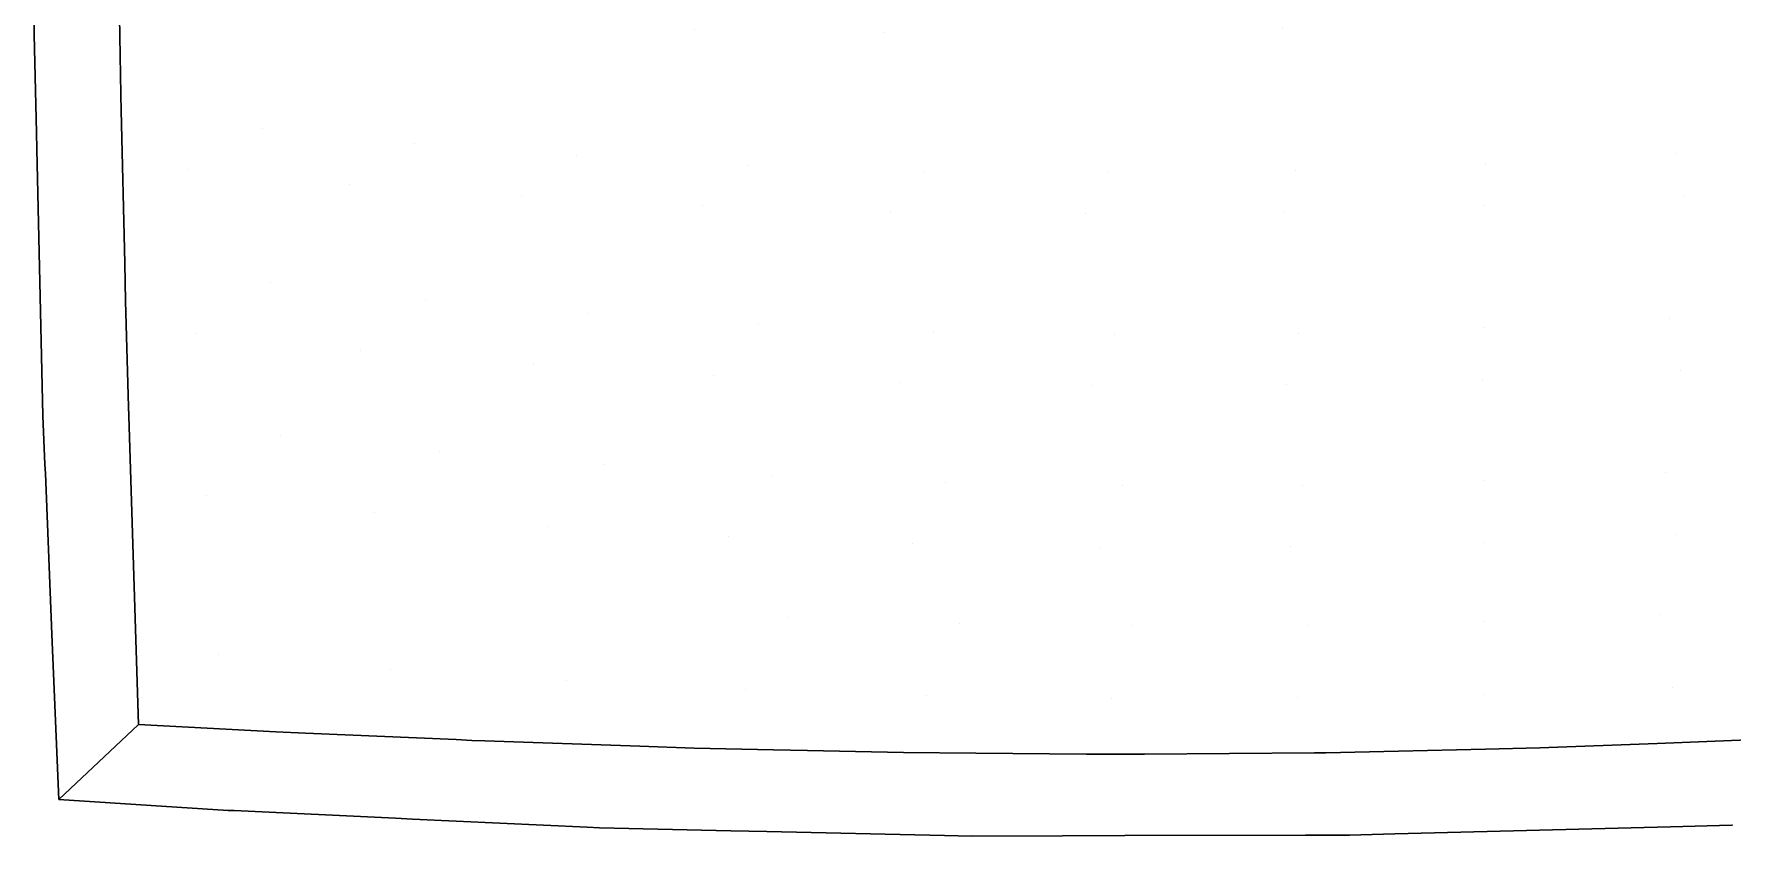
# Model space of a CAD drawing. Header units: millimetres. Extents: x -0.2 to 22.8, y -0.3 to 21.2.
# Drawn here: x -0.19 to 12.59, y -0.28 to 5.76 of the extents above; entities that cross this region are included whole.
import ezdxf

# ---------------------------------------------------------------- set-up
doc = ezdxf.new("R2010")
doc.units = ezdxf.units.MM
doc.header["$LTSCALE"] = 50
doc.layers.add('None', color=7, linetype='Continuous', lineweight=5)

msp = doc.modelspace()

# ---------------------------------------------------------------- linework, layer by layer
at = {"layer": 'None', "color": 7, "linetype": 'Continuous', "lineweight": 5, "transparency": 33554687}
for points, invisible_edges in [([(-0.186, 5.749, 2.287), (-0.188, 6.097, 2.339), (0.449, 6.327, 1.297)], 10), ([(-0.186, 5.749, 2.287), (0.449, 6.327, 1.297), (0.465, 5.303, 1.067)], 9), ([(0.465, 5.303, 1.067), (0.449, 6.327, 1.297), (1.488, 6.219, 1.874)], 10), ([(12.217, 6.157, 4.073), (13.656, 6.266, 3.978), (13.588, 4.963, 3.687)], 11), ([(1.488, 6.219, 1.874), (1.534, 5.047, 1.605), (0.465, 5.303, 1.067)], 11), ([(1.534, 5.047, 1.605), (1.488, 6.219, 1.874), (2.618, 6.13, 2.39)], 11), ([(10.762, 6.074, 4.08), (12.217, 6.157, 4.073), (12.169, 4.855, 3.786)], 11), ([(13.588, 4.963, 3.687), (12.169, 4.855, 3.786), (12.217, 6.157, 4.073)], 11), ([(0.925, 5.988, 2.965), (-0.188, 6.097, 2.339), (-0.186, 5.749, 2.287)], 9), ([(2.618, 6.13, 2.39), (2.679, 4.933, 2.127), (1.534, 5.047, 1.605)], 11), ([(2.679, 4.933, 2.127), (2.618, 6.13, 2.39), (3.832, 6.06, 2.852)], 11), ([(3.832, 6.06, 2.852), (3.897, 4.839, 2.591), (2.679, 4.933, 2.127)], 11), ([(3.897, 4.839, 2.591), (3.832, 6.06, 2.852), (5.12, 6.011, 3.251)], 11), ([(5.12, 6.011, 3.251), (5.179, 4.768, 2.988), (3.897, 4.839, 2.591)], 11), ([(5.179, 4.768, 2.988), (5.12, 6.011, 3.251), (6.471, 5.987, 3.58)], 11), ([(9.308, 6.017, 3.999), (9.31, 4.728, 3.721), (7.898, 4.712, 3.558), (7.872, 5.988, 3.831)], 15), ([(9.308, 6.017, 3.999), (10.762, 6.074, 4.08), (10.738, 4.776, 3.797)], 11), ([(10.738, 4.776, 3.797), (9.31, 4.728, 3.721), (9.308, 6.017, 3.999)], 11), ([(12.169, 4.855, 3.786), (10.738, 4.776, 3.797), (10.762, 6.074, 4.08)], 11), ([(13.736, 4.645, 4.887), (13.794, 6.029, 5.198), (12.276, 5.927, 5.3)], 11), ([(0.968, 4.739, 2.676), (0.925, 5.988, 2.965), (-0.186, 5.749, 2.287)], 11), ([(2.131, 5.9, 3.518), (0.925, 5.988, 2.965), (0.968, 4.739, 2.676)], 11), ([(0.968, 4.739, 2.676), (2.188, 4.623, 3.235), (2.131, 5.9, 3.518)], 11), ([(3.421, 5.832, 4.01), (2.131, 5.9, 3.518), (2.188, 4.623, 3.235)], 11), ([(6.471, 5.987, 3.58), (6.517, 4.725, 3.313), (5.179, 4.768, 2.988)], 11), ([(6.517, 4.725, 3.313), (6.471, 5.987, 3.58), (7.872, 5.988, 3.831)], 11), ([(7.872, 5.988, 3.831), (7.898, 4.712, 3.558), (6.517, 4.725, 3.313)], 11), ([(12.236, 4.543, 4.994), (12.276, 5.927, 5.3), (10.742, 5.848, 5.309)], 11), ([(12.276, 5.927, 5.3), (12.236, 4.543, 4.994), (13.736, 4.645, 4.887)], 11), ([(2.188, 4.623, 3.235), (3.483, 4.531, 3.73), (3.421, 5.832, 4.01)], 11), ([(4.786, 5.787, 4.435), (3.421, 5.832, 4.01), (3.483, 4.531, 3.73)], 11), ([(3.483, 4.531, 3.73), (4.845, 4.463, 4.153), (4.786, 5.787, 4.435)], 11), ([(6.215, 5.764, 4.783), (4.786, 5.787, 4.435), (4.845, 4.463, 4.153)], 11), ([(4.845, 4.463, 4.153), (6.262, 4.422, 4.498), (6.215, 5.764, 4.783)], 11), ([(7.723, 4.409, 4.759), (7.695, 5.767, 5.048), (6.215, 5.764, 4.783)], 11), ([(6.215, 5.764, 4.783), (6.262, 4.422, 4.498), (7.723, 4.409, 4.759)], 11), ([(7.695, 5.767, 5.048), (7.723, 4.409, 4.759), (9.215, 4.425, 4.93), (9.209, 5.795, 5.225)], 15), ([(10.724, 4.47, 5.009), (10.742, 5.848, 5.309), (9.209, 5.795, 5.225)], 11), ([(9.209, 5.795, 5.225), (9.215, 4.425, 4.93), (10.724, 4.47, 5.009)], 11), ([(10.742, 5.848, 5.309), (10.724, 4.47, 5.009), (12.236, 4.543, 4.994)], 11), ([(0.465, 5.303, 1.067), (-0.169, 5.015, 2.056), (-0.186, 5.749, 2.287)], 9), ([(-0.186, 5.749, 2.287), (-0.169, 5.015, 2.056), (0.968, 4.739, 2.676)], 10), ([(0.465, 5.303, 1.067), (0.465, 5.296, 1.064), (-0.169, 5.015, 2.056)], 10), ([(-0.166, 4.89, 2.017), (-0.169, 5.015, 2.056), (0.465, 5.296, 1.064)], 10), ([(0.465, 5.296, 1.064), (0.468, 5.18, 1.027), (-0.166, 4.89, 2.017)], 10), ([(0.465, 5.296, 1.064), (0.465, 5.303, 1.067), (1.534, 5.047, 1.605)], 10), ([(1.534, 5.047, 1.605), (0.468, 5.18, 1.027), (0.465, 5.296, 1.064)], 9), ([(-0.139, 3.67, 1.633), (-0.166, 4.89, 2.017), (0.468, 5.18, 1.027)], 10), ([(0.468, 5.18, 1.027), (0.495, 4.032, 0.657), (-0.139, 3.67, 1.633)], 10), ([(1.595, 3.886, 1.259), (0.495, 4.032, 0.657), (0.468, 5.18, 1.027)], 9), ([(0.468, 5.18, 1.027), (1.534, 5.047, 1.605), (1.595, 3.886, 1.259)], 11), ([(-0.169, 5.015, 2.056), (-0.166, 4.89, 2.017), (0.968, 4.739, 2.676)], 10), ([(1.595, 3.886, 1.259), (1.534, 5.047, 1.605), (2.679, 4.933, 2.127)], 11), ([(1.029, 3.504, 2.306), (0.968, 4.739, 2.676), (-0.166, 4.89, 2.017)], 11), ([(-0.166, 4.89, 2.017), (-0.139, 3.67, 1.633), (1.029, 3.504, 2.306)], 10), ([(2.679, 4.933, 2.127), (2.76, 3.76, 1.791), (1.595, 3.886, 1.259)], 11), ([(2.76, 3.76, 1.791), (2.679, 4.933, 2.127), (3.897, 4.839, 2.591)], 11), ([(12.169, 4.855, 3.786), (13.588, 4.963, 3.687), (13.52, 3.722, 3.322)], 11), ([(2.188, 4.623, 3.235), (0.968, 4.739, 2.676), (1.029, 3.504, 2.306)], 11), ([(3.897, 4.839, 2.591), (3.985, 3.655, 2.259), (2.76, 3.76, 1.791)], 11), ([(3.985, 3.655, 2.259), (3.897, 4.839, 2.591), (5.179, 4.768, 2.988)], 11), ([(5.179, 4.768, 2.988), (5.263, 3.574, 2.655), (3.985, 3.655, 2.259)], 11), ([(5.263, 3.574, 2.655), (5.179, 4.768, 2.988), (6.517, 4.725, 3.313)], 11), ([(9.31, 4.728, 3.721), (10.738, 4.776, 3.797), (10.724, 3.547, 3.442)], 11), ([(12.125, 3.619, 3.425), (10.724, 3.547, 3.442), (10.738, 4.776, 3.797)], 11), ([(10.738, 4.776, 3.797), (12.169, 4.855, 3.786), (12.125, 3.619, 3.425)], 11), ([(13.52, 3.722, 3.322), (12.125, 3.619, 3.425), (12.169, 4.855, 3.786)], 11), ([(1.029, 3.504, 2.306), (2.269, 3.374, 2.874), (2.188, 4.623, 3.235)], 11), ([(3.483, 4.531, 3.73), (2.188, 4.623, 3.235), (2.269, 3.374, 2.874)], 11), ([(6.517, 4.725, 3.313), (6.585, 3.521, 2.976), (5.263, 3.574, 2.655)], 11), ([(6.585, 3.521, 2.976), (6.517, 4.725, 3.313), (7.898, 4.712, 3.558)], 11), ([(7.898, 4.712, 3.558), (7.943, 3.498, 3.216), (6.585, 3.521, 2.976)], 11), ([(7.898, 4.712, 3.558), (9.31, 4.728, 3.721), (9.326, 3.506, 3.372)], 11), ([(9.326, 3.506, 3.372), (7.943, 3.498, 3.216), (7.898, 4.712, 3.558)], 11), ([(10.724, 3.547, 3.442), (9.326, 3.506, 3.372), (9.31, 4.728, 3.721)], 11), ([(13.678, 3.323, 4.496), (13.736, 4.645, 4.887), (12.236, 4.543, 4.994)], 11), ([(2.269, 3.374, 2.874), (3.571, 3.268, 3.373), (3.483, 4.531, 3.73)], 11), ([(4.845, 4.463, 4.153), (3.483, 4.531, 3.73), (3.571, 3.268, 3.373)], 11), ([(12.201, 3.227, 4.61), (12.236, 4.543, 4.994), (10.724, 4.47, 5.009)], 11), ([(12.236, 4.543, 4.994), (12.201, 3.227, 4.61), (13.678, 3.323, 4.496)], 11), ([(3.571, 3.268, 3.373), (4.928, 3.189, 3.797), (4.845, 4.463, 4.153)], 11), ([(6.262, 4.422, 4.498), (4.845, 4.463, 4.153), (4.928, 3.189, 3.797)], 11), ([(4.928, 3.189, 3.797), (6.331, 3.138, 4.138), (6.262, 4.422, 4.498)], 11), ([(7.723, 4.409, 4.759), (6.262, 4.422, 4.498), (6.331, 3.138, 4.138)], 11), ([(6.331, 3.138, 4.138), (7.771, 3.115, 4.393), (7.723, 4.409, 4.759)], 11), ([(9.236, 3.123, 4.558), (9.215, 4.425, 4.93), (7.723, 4.409, 4.759)], 11), ([(7.723, 4.409, 4.759), (7.771, 3.115, 4.393), (9.236, 3.123, 4.558)], 11), ([(10.717, 3.16, 4.631), (10.724, 4.47, 5.009), (9.215, 4.425, 4.93)], 11), ([(9.215, 4.425, 4.93), (9.236, 3.123, 4.558), (10.717, 3.16, 4.631)], 11), ([(10.724, 4.47, 5.009), (10.717, 3.16, 4.631), (12.201, 3.227, 4.61)], 11), ([(0.495, 4.032, 0.657), (0.501, 3.746, 0.565), (-0.139, 3.67, 1.633)], 10), ([(0.501, 3.746, 0.565), (0.495, 4.032, 0.657), (1.595, 3.886, 1.259)], 10), ([(0.501, 3.746, 0.565), (1.595, 3.886, 1.259), (1.669, 2.739, 0.836)], 11), ([(1.669, 2.739, 0.836), (1.595, 3.886, 1.259), (2.76, 3.76, 1.791)], 11), ([(-0.121, 2.884, 1.386), (-0.139, 3.67, 1.633), (0.501, 3.746, 0.565)], 10), ([(0.501, 3.746, 0.565), (0.525, 2.951, 0.229), (-0.121, 2.884, 1.386)], 10), ([(1.669, 2.739, 0.836), (0.525, 2.951, 0.229), (0.501, 3.746, 0.565)], 9), ([(2.76, 3.76, 1.791), (2.861, 2.617, 1.385), (1.669, 2.739, 0.836)], 11), ([(2.861, 2.617, 1.385), (2.76, 3.76, 1.791), (3.985, 3.655, 2.259)], 11), ([(12.125, 3.619, 3.425), (13.52, 3.722, 3.322), (13.455, 2.555, 2.89)], 11), ([(1.029, 3.504, 2.306), (-0.139, 3.67, 1.633), (-0.121, 2.884, 1.386)], 9), ([(3.985, 3.655, 2.259), (4.096, 2.516, 1.861), (2.861, 2.617, 1.385)], 11), ([(4.096, 2.516, 1.861), (3.985, 3.655, 2.259), (5.263, 3.574, 2.655)], 11), ([(10.724, 3.547, 3.442), (12.125, 3.619, 3.425), (12.088, 2.462, 3.001)], 11), ([(13.455, 2.555, 2.89), (12.088, 2.462, 3.001), (12.125, 3.619, 3.425)], 11), ([(-0.121, 2.884, 1.386), (1.108, 2.286, 1.857), (1.029, 3.504, 2.306)], 11), ([(2.269, 3.374, 2.874), (1.029, 3.504, 2.306), (1.108, 2.286, 1.857)], 11), ([(5.263, 3.574, 2.655), (5.368, 2.437, 2.259), (4.096, 2.516, 1.861)], 11), ([(5.368, 2.437, 2.259), (5.263, 3.574, 2.655), (6.585, 3.521, 2.976)], 11), ([(6.585, 3.521, 2.976), (6.674, 2.384, 2.577), (5.368, 2.437, 2.259)], 11), ([(6.674, 2.384, 2.577), (6.585, 3.521, 2.976), (7.943, 3.498, 3.216)], 11), ([(7.943, 3.498, 3.216), (8.005, 2.359, 2.812), (6.674, 2.384, 2.577)], 11), ([(7.943, 3.498, 3.216), (9.326, 3.506, 3.372), (9.356, 2.364, 2.961)], 11), ([(9.356, 2.364, 2.961), (8.005, 2.359, 2.812), (7.943, 3.498, 3.216)], 11), ([(9.326, 3.506, 3.372), (10.724, 3.547, 3.442), (10.719, 2.398, 3.025)], 11), ([(10.719, 2.398, 3.025), (9.356, 2.364, 2.961), (9.326, 3.506, 3.372)], 11), ([(12.088, 2.462, 3.001), (10.719, 2.398, 3.025), (10.724, 3.547, 3.442)], 11), ([(1.108, 2.286, 1.857), (2.372, 2.157, 2.44), (2.269, 3.374, 2.874)], 11), ([(3.571, 3.268, 3.373), (2.269, 3.374, 2.874), (2.372, 2.157, 2.44)], 11), ([(13.621, 2.077, 4.033), (13.678, 3.323, 4.496), (12.201, 3.227, 4.61)], 11), ([(2.372, 2.157, 2.44), (3.684, 2.053, 2.946), (3.571, 3.268, 3.373)], 11), ([(4.928, 3.189, 3.797), (3.571, 3.268, 3.373), (3.684, 2.053, 2.946)], 11), ([(12.172, 1.99, 4.155), (12.201, 3.227, 4.61), (10.717, 3.16, 4.631)], 11), ([(12.201, 3.227, 4.61), (12.172, 1.99, 4.155), (13.621, 2.077, 4.033)], 11), ([(3.684, 2.053, 2.946), (5.036, 1.974, 3.371), (4.928, 3.189, 3.797)], 11), ([(6.331, 3.138, 4.138), (4.928, 3.189, 3.797), (5.036, 1.974, 3.371)], 11), ([(5.036, 1.974, 3.371), (6.422, 1.921, 3.71), (6.331, 3.138, 4.138)], 11), ([(7.771, 3.115, 4.393), (6.331, 3.138, 4.138), (6.422, 1.921, 3.71)], 11), ([(6.422, 1.921, 3.71), (7.837, 1.897, 3.96), (7.771, 3.115, 4.393)], 11), ([(9.236, 3.123, 4.558), (7.771, 3.115, 4.393), (7.837, 1.897, 3.96)], 11), ([(7.837, 1.897, 3.96), (9.271, 1.9, 4.119), (9.236, 3.123, 4.558)], 11), ([(10.719, 1.931, 4.184), (10.717, 3.16, 4.631), (9.236, 3.123, 4.558)], 11), ([(9.236, 3.123, 4.558), (9.271, 1.9, 4.119), (10.719, 1.931, 4.184)], 11), ([(10.717, 3.16, 4.631), (10.719, 1.931, 4.184), (12.172, 1.99, 4.155)], 11), ([(0.525, 2.951, 0.229), (-0.105, 2.518, 1.211), (-0.121, 2.884, 1.386)], 9), ([(-0.102, 2.45, 1.178), (-0.105, 2.518, 1.211), (0.525, 2.951, 0.229)], 10), ([(-0.102, 2.45, 1.178), (0.525, 2.951, 0.229), (0.527, 2.884, 0.201)], 9), ([(1.669, 2.739, 0.836), (0.527, 2.884, 0.201), (0.525, 2.951, 0.229)], 9), ([(1.108, 2.286, 1.857), (-0.121, 2.884, 1.386), (-0.105, 2.518, 1.211)], 9), ([(-0.102, 2.45, 1.178), (0.527, 2.884, 0.201), (0.548, 2.16, -0.105)], 9), ([(0.548, 2.16, -0.105), (0.527, 2.884, 0.201), (1.669, 2.739, 0.836)], 10), ([(0.548, 2.16, -0.105), (1.669, 2.739, 0.836), (1.632, 0.509, -0.351)], 11), ([(1.669, 2.739, 0.836), (1.855, 0.499, -0.242), (1.632, 0.509, -0.351)], 9), ([(1.669, 2.739, 0.836), (2.861, 2.617, 1.385), (2.991, 0.449, 0.313)], 11), ([(2.991, 0.449, 0.313), (1.855, 0.499, -0.242), (1.669, 2.739, 0.836)], 10), ([(3.206, 0.439, 0.418), (2.861, 2.617, 1.385), (4.096, 2.516, 1.861)], 11), ([(2.861, 2.617, 1.385), (3.109, 0.443, 0.371), (2.991, 0.449, 0.313)], 9), ([(3.206, 0.439, 0.418), (3.109, 0.443, 0.371), (2.861, 2.617, 1.385)], 10), ([(-0.105, 2.518, 1.211), (-0.102, 2.45, 1.178), (1.108, 2.286, 1.857)], 10), ([(0.548, 2.16, -0.105), (-0.052, 1.242, 0.597), (-0.102, 2.45, 1.178)], 9), ([(1.204, 1.088, 1.332), (1.108, 2.286, 1.857), (-0.102, 2.45, 1.178)], 11), ([(-0.102, 2.45, 1.178), (-0.052, 1.242, 0.597), (1.204, 1.088, 1.332)], 10), ([(4.096, 2.516, 1.861), (4.371, 0.4, 0.873), (3.206, 0.439, 0.418)], 9), ([(4.78, 0.386, 1.033), (4.096, 2.516, 1.861), (5.368, 2.437, 2.259)], 11), ([(4.78, 0.386, 1.033), (4.371, 0.4, 0.873), (4.096, 2.516, 1.861)], 10), ([(5.368, 2.437, 2.259), (5.379, 0.373, 1.21), (4.78, 0.386, 1.033)], 9), ([(5.379, 0.373, 1.21), (5.368, 2.437, 2.259), (5.492, 1.365, 1.806)], 11), ([(5.492, 1.365, 1.806), (5.368, 2.437, 2.259), (6.674, 2.384, 2.577), (6.779, 1.324, 2.124)], 15), ([(10.719, 2.398, 3.025), (12.088, 2.462, 3.001), (12.056, 1.393, 2.522)], 11), ([(13.394, 1.47, 2.401), (12.056, 1.393, 2.522), (12.088, 2.462, 3.001)], 11), ([(12.088, 2.462, 3.001), (13.455, 2.555, 2.89), (13.394, 1.47, 2.401)], 11), ([(6.779, 1.324, 2.124), (6.674, 2.384, 2.577), (8.005, 2.359, 2.812)], 11), ([(8.005, 2.359, 2.812), (8.082, 1.304, 2.355), (6.779, 1.324, 2.124)], 11), ([(8.082, 1.304, 2.355), (8.005, 2.359, 2.812), (9.356, 2.364, 2.961)], 11), ([(9.356, 2.364, 2.961), (9.397, 1.309, 2.499), (8.082, 1.304, 2.355)], 11), ([(9.356, 2.364, 2.961), (10.719, 2.398, 3.025), (10.723, 1.339, 2.555)], 11), ([(10.723, 1.339, 2.555), (9.397, 1.309, 2.499), (9.356, 2.364, 2.961)], 11), ([(12.056, 1.393, 2.522), (10.723, 1.339, 2.555), (10.719, 2.398, 3.025)], 11), ([(2.497, 0.979, 1.936), (2.372, 2.157, 2.44), (1.108, 2.286, 1.857)], 11), ([(1.108, 2.286, 1.857), (1.204, 1.088, 1.332), (2.497, 0.979, 1.936)], 11), ([(-0.052, 1.242, 0.597), (0.548, 2.16, -0.105), (0.6, 0.562, -0.941)], 9), ([(1.632, 0.509, -0.351), (0.6, 0.562, -0.941), (0.548, 2.16, -0.105)], 8), ([(3.818, 0.891, 2.454), (3.684, 2.053, 2.946), (2.372, 2.157, 2.44), (2.497, 0.979, 1.936)], 15), ([(5.036, 1.974, 3.371), (3.684, 2.053, 2.946), (3.818, 0.891, 2.454)], 11), ([(13.567, 0.915, 3.507), (13.621, 2.077, 4.033), (12.172, 1.99, 4.155)], 11), ([(3.818, 0.891, 2.454), (5.165, 0.825, 2.884), (5.036, 1.974, 3.371)], 11), ([(6.422, 1.921, 3.71), (5.036, 1.974, 3.371), (5.165, 0.825, 2.884)], 11), ([(5.165, 0.825, 2.884), (6.533, 0.782, 3.223), (6.422, 1.921, 3.71)], 11), ([(7.837, 1.897, 3.96), (6.422, 1.921, 3.71), (6.533, 0.782, 3.223)], 11), ([(10.73, 0.792, 3.679), (10.719, 1.931, 4.184), (9.271, 1.9, 4.119)], 11), ([(12.148, 0.842, 3.64), (12.172, 1.99, 4.155), (10.719, 1.931, 4.184)], 11), ([(10.719, 1.931, 4.184), (10.73, 0.792, 3.679), (12.148, 0.842, 3.64)], 11), ([(12.172, 1.99, 4.155), (12.148, 0.842, 3.64), (13.567, 0.915, 3.507)], 11), ([(6.533, 0.782, 3.223), (7.919, 0.762, 3.469), (7.837, 1.897, 3.96)], 11), ([(9.271, 1.9, 4.119), (7.837, 1.897, 3.96), (7.919, 0.762, 3.469)], 11), ([(7.919, 0.762, 3.469), (9.32, 0.765, 3.622), (9.271, 1.9, 4.119)], 11), ([(9.271, 1.9, 4.119), (9.32, 0.765, 3.622), (10.73, 0.792, 3.679)], 11), ([(12.056, 1.393, 2.522), (13.394, 1.47, 2.401), (12.773, 0.449, 1.935)], 11), ([(5.492, 1.365, 1.806), (5.635, 0.367, 1.286), (5.379, 0.373, 1.21)], 9), ([(5.492, 1.365, 1.806), (6.779, 1.324, 2.124), (6.357, 0.352, 1.499)], 11), ([(6.357, 0.352, 1.499), (5.635, 0.367, 1.286), (5.492, 1.365, 1.806)], 10), ([(6.779, 1.324, 2.124), (6.9, 0.347, 1.61), (6.357, 0.352, 1.499)], 9), ([(6.779, 1.324, 2.124), (8.082, 1.304, 2.355), (7.733, 0.341, 1.779)], 11), ([(7.733, 0.341, 1.779), (6.9, 0.347, 1.61), (6.779, 1.324, 2.124)], 10), ([(8.082, 1.304, 2.355), (7.941, 0.339, 1.821), (7.733, 0.341, 1.779)], 9), ([(8.082, 1.304, 2.355), (8.171, 0.341, 1.847), (7.941, 0.339, 1.821)], 9), ([(8.171, 0.341, 1.847), (8.082, 1.304, 2.355), (9.397, 1.309, 2.499)], 11), ([(9.397, 1.309, 2.499), (9.449, 0.35, 1.991), (8.171, 0.341, 1.847)], 9), ([(10.083, 0.363, 2.014), (9.397, 1.309, 2.499), (10.723, 1.339, 2.555)], 11), ([(10.083, 0.363, 2.014), (9.535, 0.351, 2.001), (9.397, 1.309, 2.499)], 10), ([(9.535, 0.351, 2.001), (9.449, 0.35, 1.991), (9.397, 1.309, 2.499)], 10), ([(10.723, 1.339, 2.555), (10.736, 0.378, 2.03), (10.083, 0.363, 2.014)], 9), ([(11.145, 0.388, 2.039), (10.723, 1.339, 2.555), (12.056, 1.393, 2.522)], 11), ([(11.145, 0.388, 2.039), (10.736, 0.378, 2.03), (10.723, 1.339, 2.555)], 10), ([(12.056, 1.393, 2.522), (12.03, 0.421, 1.983), (11.145, 0.388, 2.039)], 9), ([(12.465, 0.438, 1.955), (12.03, 0.421, 1.983), (12.056, 1.393, 2.522)], 10), ([(12.773, 0.449, 1.935), (12.465, 0.438, 1.955), (12.056, 1.393, 2.522)], 10), ([(0.6, 0.562, -0.941), (0, 0), (-0.052, 1.242, 0.597)], 8), ([(-0.052, 1.242, 0.597), (0, 0), (1.274, -0.083, 0.711)], 8), ([(1.274, -0.083, 0.711), (1.204, 1.088, 1.332), (-0.052, 1.242, 0.597)], 11), ([(1.204, 1.088, 1.332), (1.318, -0.085, 0.73), (2.534, -0.142, 1.264)], 9), ([(2.534, -0.142, 1.264), (2.497, 0.979, 1.936), (1.204, 1.088, 1.332)], 11), ([(1.274, -0.083, 0.711), (1.318, -0.085, 0.73), (1.204, 1.088, 1.332)], 10), ([(2.497, 0.979, 1.936), (2.662, -0.148, 1.32), (3.975, -0.21, 1.898)], 9), ([(2.534, -0.142, 1.264), (2.662, -0.148, 1.32), (2.497, 0.979, 1.936)], 10), ([(3.975, -0.21, 1.898), (3.818, 0.891, 2.454), (2.497, 0.979, 1.936)], 11), ([(13.567, 0.915, 3.507), (12.148, 0.842, 3.64), (12.595, -0.194, 3.038)], 11), ([(3.818, 0.891, 2.454), (4.068, -0.214, 1.939), (5.056, -0.236, 2.218)], 9), ([(5.056, -0.236, 2.218), (5.165, 0.825, 2.884), (3.818, 0.891, 2.454)], 11), ([(3.818, 0.891, 2.454), (3.975, -0.21, 1.898), (4.068, -0.214, 1.939)], 9), ([(5.056, -0.236, 2.218), (5.327, -0.242, 2.294), (5.165, 0.825, 2.884)], 10), ([(6.533, 0.782, 3.223), (5.165, 0.825, 2.884), (5.327, -0.242, 2.294)], 11), ([(5.327, -0.242, 2.294), (6.664, -0.271, 2.672), (6.533, 0.782, 3.223)], 10), ([(6.533, 0.782, 3.223), (6.871, -0.276, 2.73), (7.554, -0.274, 2.818)], 9), ([(7.554, -0.274, 2.818), (7.919, 0.762, 3.469), (6.533, 0.782, 3.223)], 11), ([(6.533, 0.782, 3.223), (6.664, -0.271, 2.672), (6.871, -0.276, 2.73)], 9), ([(10.054, -0.26, 3.09), (10.73, 0.792, 3.679), (9.32, 0.765, 3.622)], 11), ([(10.054, -0.26, 3.09), (10.749, -0.242, 3.076), (10.73, 0.792, 3.679)], 10), ([(12.128, -0.206, 3.047), (12.148, 0.842, 3.64), (10.73, 0.792, 3.679)], 11), ([(10.73, 0.792, 3.679), (10.749, -0.242, 3.076), (12.128, -0.206, 3.047)], 9), ([(12.148, 0.842, 3.64), (12.128, -0.206, 3.047), (12.59, -0.194, 3.038)], 9), ([(12.59, -0.194, 3.038), (12.595, -0.194, 3.038), (12.148, 0.842, 3.64)], 10), ([(7.554, -0.274, 2.818), (8.022, -0.273, 2.879), (7.919, 0.762, 3.469)], 10), ([(9.32, 0.765, 3.622), (7.919, 0.762, 3.469), (8.022, -0.273, 2.879)], 11), ([(8.022, -0.273, 2.879), (9.382, -0.27, 3.054), (9.32, 0.765, 3.622)], 10), ([(9.32, 0.765, 3.622), (9.714, -0.269, 3.097), (10.054, -0.26, 3.09)], 9), ([(9.32, 0.765, 3.622), (9.382, -0.27, 3.054), (9.714, -0.269, 3.097)], 9), ([(0, 0), (0.6, 0.562, -0.941), (1.632, 0.509, -0.351)], 8), ([(1.632, 0.509, -0.351), (1.274, -0.083, 0.711), (0, 0)], 9), ([(1.274, -0.083, 0.711), (1.632, 0.509, -0.351), (1.855, 0.499, -0.242)], 9), ([(1.855, 0.499, -0.242), (1.318, -0.085, 0.73), (1.274, -0.083, 0.711)], 9), ([(2.534, -0.142, 1.264), (1.318, -0.085, 0.73), (1.855, 0.499, -0.242)], 10), ([(1.855, 0.499, -0.242), (2.991, 0.449, 0.313), (2.534, -0.142, 1.264)], 10), ([(2.534, -0.142, 1.264), (2.991, 0.449, 0.313), (3.109, 0.443, 0.371)], 9), ([(3.109, 0.443, 0.371), (2.662, -0.148, 1.32), (2.534, -0.142, 1.264)], 9), ([(3.109, 0.443, 0.371), (3.206, 0.439, 0.418), (2.662, -0.148, 1.32)], 10), ([(3.975, -0.21, 1.898), (2.662, -0.148, 1.32), (3.206, 0.439, 0.418)], 10), ([(3.206, 0.439, 0.418), (4.371, 0.4, 0.873), (3.975, -0.21, 1.898)], 10), ([(4.068, -0.214, 1.939), (3.975, -0.21, 1.898), (4.371, 0.4, 0.873)], 10), ([(4.371, 0.4, 0.873), (4.78, 0.386, 1.033), (4.068, -0.214, 1.939)], 10), ([(5.056, -0.236, 2.218), (4.068, -0.214, 1.939), (4.78, 0.386, 1.033)], 10), ([(4.78, 0.386, 1.033), (5.379, 0.373, 1.21), (5.056, -0.236, 2.218)], 10), ([(10.736, 0.378, 2.03), (11.145, 0.388, 2.039), (10.749, -0.242, 3.076)], 10), ([(12.128, -0.206, 3.047), (10.749, -0.242, 3.076), (11.145, 0.388, 2.039)], 10), ([(11.145, 0.388, 2.039), (12.03, 0.421, 1.983), (12.128, -0.206, 3.047)], 10), ([(12.128, -0.206, 3.047), (12.03, 0.421, 1.983), (12.465, 0.438, 1.955)], 9), ([(12.465, 0.438, 1.955), (12.59, -0.194, 3.038), (12.128, -0.206, 3.047)], 9), ([(12.595, -0.194, 3.038), (12.59, -0.194, 3.038), (12.465, 0.438, 1.955), (12.773, 0.449, 1.935)], 10), ([(5.327, -0.242, 2.294), (5.056, -0.236, 2.218), (5.379, 0.373, 1.21)], 10), ([(5.379, 0.373, 1.21), (5.635, 0.367, 1.286), (5.327, -0.242, 2.294)], 10), ([(5.327, -0.242, 2.294), (5.635, 0.367, 1.286), (6.357, 0.352, 1.499)], 9), ([(6.357, 0.352, 1.499), (6.664, -0.271, 2.672), (5.327, -0.242, 2.294)], 9), ([(6.664, -0.271, 2.672), (6.357, 0.352, 1.499), (6.9, 0.347, 1.61)], 9), ([(6.871, -0.276, 2.73), (6.664, -0.271, 2.672), (6.9, 0.347, 1.61)], 10), ([(6.871, -0.276, 2.73), (6.9, 0.347, 1.61), (7.733, 0.341, 1.779)], 9), ([(7.733, 0.341, 1.779), (7.554, -0.274, 2.818), (6.871, -0.276, 2.73)], 9), ([(7.554, -0.274, 2.818), (7.733, 0.341, 1.779), (7.941, 0.339, 1.821)], 9), ([(8.022, -0.273, 2.879), (7.554, -0.274, 2.818), (7.941, 0.339, 1.821)], 10), ([(7.941, 0.339, 1.821), (8.171, 0.341, 1.847), (8.022, -0.273, 2.879)], 10), ([(8.022, -0.273, 2.879), (8.171, 0.341, 1.847), (9.449, 0.35, 1.991)], 9), ([(9.449, 0.35, 1.991), (9.382, -0.27, 3.054), (8.022, -0.273, 2.879)], 9), ([(9.449, 0.35, 1.991), (9.535, 0.351, 2.001), (9.382, -0.27, 3.054)], 10), ([(9.714, -0.269, 3.097), (9.382, -0.27, 3.054), (9.535, 0.351, 2.001)], 10), ([(9.714, -0.269, 3.097), (9.535, 0.351, 2.001), (10.083, 0.363, 2.014)], 9), ([(10.083, 0.363, 2.014), (10.054, -0.26, 3.09), (9.714, -0.269, 3.097)], 9), ([(10.749, -0.242, 3.076), (10.054, -0.26, 3.09), (10.083, 0.363, 2.014)], 10), ([(10.083, 0.363, 2.014), (10.736, 0.378, 2.03), (10.749, -0.242, 3.076)], 10)]:
    msp.add_3dface(points, dxfattribs=dict(at, invisible_edges=invisible_edges))

doc.saveas('drawing.dxf')
